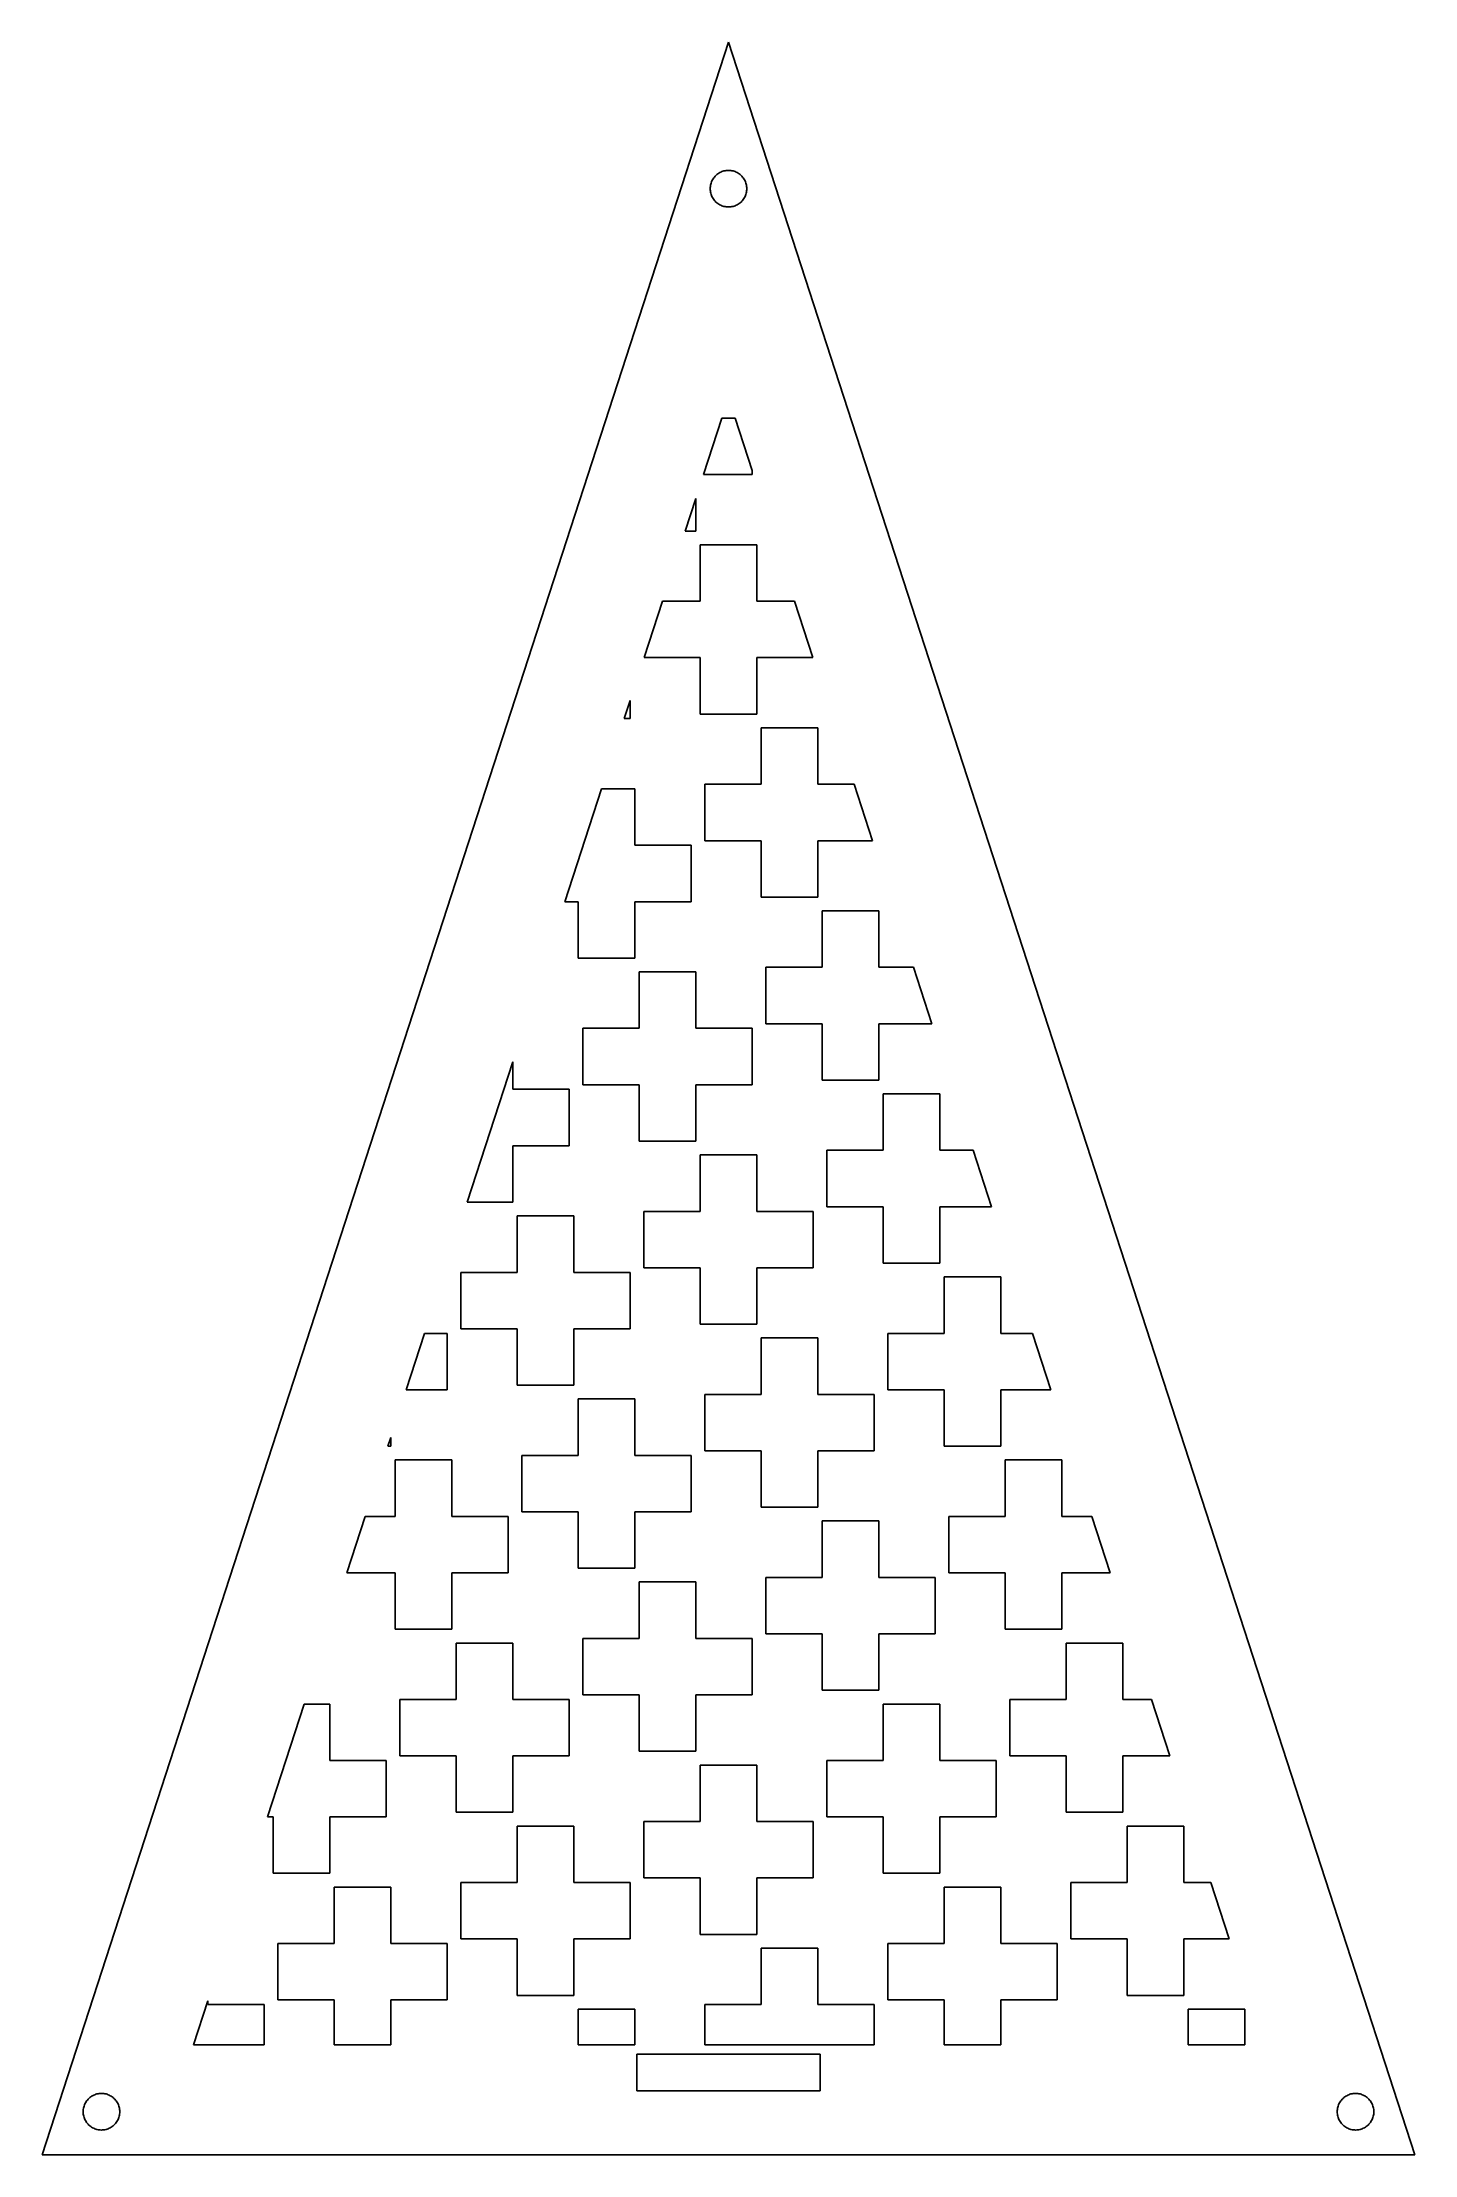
# Model space of a CAD drawing. Header units: metres. Extents: x -75 to 75, y 0 to 231.
import ezdxf

# ---------------------------------------------------------------- set-up
doc = ezdxf.new("R2010")
doc.units = ezdxf.units.M

msp = doc.modelspace()

# ---------------------------------------------------------------- linework, layer by layer
for p, q in [((0, 230.826), (-75, 0)), ((75, 0), (0, 230.826)), ((-2, 214.826), (-1.99605, 214.952)), ((-1.99605, 214.701), (-2, 214.826)), ((-1.99605, 214.952), (-1.98422, 215.077)), ((-1.98422, 214.576), (-1.99605, 214.701)), ((-1.98422, 215.077), (-1.96457, 215.201)), ((-1.96457, 215.201), (-1.93716, 215.324)), ((-1.93716, 215.324), (-1.9021, 215.444)), ((-1.9021, 215.444), (-1.85954, 215.562)), ((-1.85954, 215.562), (-1.80965, 215.678)), ((-1.80965, 215.678), (-1.75261, 215.79)), ((-1.75261, 215.79), (-1.68864, 215.898)), ((-1.68864, 215.898), (-1.61803, 216.002)), ((-1.61803, 216.002), (-1.54102, 216.101)), ((-1.54102, 216.101), (-1.45793, 216.195)), ((-1.45793, 216.195), (-1.36908, 216.284)), ((-1.36908, 216.284), (-1.27484, 216.367)), ((-1.27484, 216.367), (-1.17557, 216.444)), ((-1.17557, 216.444), (-1.07164, 216.515)), ((-1.07164, 216.515), (-0.963501, 216.579)), ((-0.963501, 216.579), (-0.851547, 216.636)), ((-0.851547, 216.636), (-0.736237, 216.686)), ((-0.736237, 216.686), (-0.618027, 216.728)), ((-0.618027, 216.728), (-0.497375, 216.763)), ((-0.497375, 216.763), (-0.374756, 216.791)), ((-0.374756, 216.791), (-0.250656, 216.81)), ((-0.250656, 216.81), (-0.12558, 216.822)), ((-0.12558, 216.822), (0, 216.826)), ((0, 216.826), (0.12558, 216.822)), ((0.12558, 216.822), (0.250656, 216.81)), ((0.250656, 216.81), (0.374756, 216.791)), ((0.374756, 216.791), (0.497375, 216.763)), ((0.497375, 216.763), (0.618027, 216.728)), ((0.618027, 216.728), (0.736237, 216.686)), ((0.736237, 216.686), (0.851547, 216.636)), ((0.851547, 216.636), (0.963501, 216.579)), ((0.963501, 216.579), (1.07164, 216.515)), ((1.07164, 216.515), (1.17557, 216.444)), ((1.17557, 216.444), (1.27484, 216.367)), ((1.27484, 216.367), (1.36908, 216.284)), ((1.36908, 216.284), (1.45793, 216.195)), ((1.45793, 216.195), (1.54102, 216.101)), ((1.54102, 216.101), (1.61803, 216.002)), ((1.61803, 216.002), (1.68864, 215.898)), ((1.68864, 215.898), (1.75261, 215.79)), ((1.75261, 215.79), (1.80965, 215.678)), ((1.80965, 215.678), (1.85954, 215.562)), ((1.85954, 215.562), (1.9021, 215.444)), ((1.9021, 215.444), (1.93716, 215.324)), ((1.93716, 215.324), (1.96457, 215.201)), ((1.96457, 215.201), (1.98422, 215.077)), ((1.98422, 215.077), (1.99605, 214.952)), ((1.99605, 214.701), (1.98422, 214.576)), ((1.99605, 214.952), (2, 214.826)), ((2, 214.826), (1.99605, 214.701)), ((-1.96457, 214.451), (-1.98422, 214.576)), ((-1.93716, 214.329), (-1.96457, 214.451)), ((-1.9021, 214.208), (-1.93716, 214.329)), ((-1.85954, 214.09), (-1.9021, 214.208)), ((-1.80965, 213.975), (-1.85954, 214.09)), ((-1.75261, 213.863), (-1.80965, 213.975)), ((-1.68864, 213.755), (-1.75261, 213.863)), ((-1.61803, 213.651), (-1.68864, 213.755)), ((-1.54102, 213.551), (-1.61803, 213.651)), ((-1.45793, 213.457), (-1.54102, 213.551)), ((-1.36908, 213.368), (-1.45793, 213.457)), ((-1.27484, 213.285), (-1.36908, 213.368)), ((-1.17557, 213.208), (-1.27484, 213.285)), ((-1.07164, 213.138), (-1.17557, 213.208)), ((-0.963501, 213.074), (-1.07164, 213.138)), ((-0.851547, 213.017), (-0.963501, 213.074)), ((-0.736237, 212.967), (-0.851547, 213.017)), ((-0.618027, 212.924), (-0.736237, 212.967)), ((-0.497375, 212.889), (-0.618027, 212.924)), ((-0.374756, 212.862), (-0.497375, 212.889)), ((-0.250656, 212.842), (-0.374756, 212.862)), ((-0.12558, 212.83), (-0.250656, 212.842)), ((0, 212.826), (-0.12558, 212.83)), ((0.12558, 212.83), (0, 212.826)), ((0.250656, 212.842), (0.12558, 212.83)), ((0.374756, 212.862), (0.250656, 212.842)), ((0.497375, 212.889), (0.374756, 212.862)), ((0.618027, 212.924), (0.497375, 212.889)), ((0.736237, 212.967), (0.618027, 212.924)), ((0.851547, 213.017), (0.736237, 212.967)), ((0.963501, 213.074), (0.851547, 213.017)), ((1.07164, 213.138), (0.963501, 213.074)), ((1.17557, 213.208), (1.07164, 213.138)), ((1.27484, 213.285), (1.17557, 213.208)), ((1.36908, 213.368), (1.27484, 213.285)), ((1.45793, 213.457), (1.36908, 213.368)), ((1.54102, 213.551), (1.45793, 213.457)), ((1.61803, 213.651), (1.54102, 213.551)), ((1.68864, 213.755), (1.61803, 213.651)), ((1.75261, 213.863), (1.68864, 213.755)), ((1.80965, 213.975), (1.75261, 213.863)), ((1.85954, 214.09), (1.80965, 213.975)), ((1.9021, 214.208), (1.85954, 214.09)), ((1.93716, 214.329), (1.9021, 214.208)), ((1.96457, 214.451), (1.93716, 214.329)), ((1.98422, 214.576), (1.96457, 214.451)), ((-2.7326, 183.583), (-0.729019, 189.75)), ((-0.729019, 189.75), (0.729019, 189.75)), ((0.729019, 189.75), (2.58331, 184.043)), ((2.58331, 183.583), (-2.7326, 183.583)), ((2.58331, 184.043), (2.58331, 183.583)), ((-4.73637, 177.416), (-3.58337, 180.965)), ((-3.58337, 180.965), (-3.58337, 177.416)), ((-3.58337, 177.416), (-4.73637, 177.416)), ((-3.08289, 169.75), (-3.08289, 175.916)), ((-3.08289, 175.916), (3.08289, 175.916)), ((3.08289, 175.916), (3.08289, 169.75)), ((-9.23099, 163.583), (-7.22742, 169.75)), ((-7.22742, 169.75), (-3.08289, 169.75)), ((3.08289, 169.75), (7.22742, 169.75)), ((7.22742, 169.75), (9.23099, 163.583)), ((-3.08289, 163.583), (-9.23099, 163.583)), ((-3.08289, 157.416), (-3.08289, 163.583)), ((9.23099, 163.583), (3.08289, 163.583)), ((3.08289, 163.583), (3.08289, 157.416)), ((-11.3971, 156.917), (-10.7498, 158.909)), ((-10.7498, 158.909), (-10.7498, 156.917)), ((3.08289, 157.416), (-3.08289, 157.416)), ((-10.7498, 156.917), (-11.3971, 156.917)), ((3.58337, 149.75), (3.58337, 155.916)), ((3.58337, 155.916), (9.74976, 155.916)), ((9.74976, 155.916), (9.74976, 149.75)), ((-17.8955, 136.917), (-13.8882, 149.25)), ((-13.8882, 149.25), (-10.2499, 149.25)), ((-10.2499, 149.25), (-10.2499, 143.083)), ((-2.58331, 143.583), (-2.58331, 149.75)), ((-2.58331, 149.75), (3.58337, 149.75)), ((9.74976, 149.75), (13.7258, 149.75)), ((13.7258, 149.75), (15.7294, 143.583)), ((3.58337, 143.583), (-2.58331, 143.583)), ((3.58337, 137.416), (3.58337, 143.583)), ((15.7294, 143.583), (9.74976, 143.583)), ((9.74976, 143.583), (9.74976, 137.416)), ((-10.2499, 143.083), (-4.08325, 143.083)), ((-4.08325, 143.083), (-4.08325, 136.917)), ((-16.4163, 136.917), (-17.8955, 136.917)), ((-16.4163, 130.75), (-16.4163, 136.917)), ((-4.08325, 136.917), (-10.2499, 136.917)), ((-10.2499, 136.917), (-10.2499, 130.75)), ((9.74976, 137.416), (3.58337, 137.416)), ((10.2499, 129.75), (10.2499, 135.916)), ((10.2499, 135.916), (16.4163, 135.916)), ((16.4163, 135.916), (16.4163, 129.75)), ((-10.2499, 130.75), (-16.4163, 130.75)), ((4.08325, 123.583), (4.08325, 129.75)), ((4.08325, 129.75), (10.2499, 129.75)), ((16.4163, 129.75), (20.2242, 129.75)), ((20.2242, 129.75), (22.2278, 123.583)), ((-9.74976, 123.083), (-9.74976, 129.25)), ((-9.74976, 129.25), (-3.58337, 129.25)), ((-3.58337, 129.25), (-3.58337, 123.083)), ((-15.9164, 116.917), (-15.9164, 123.083)), ((-15.9164, 123.083), (-9.74976, 123.083)), ((-3.58337, 123.083), (2.58331, 123.083)), ((2.58331, 123.083), (2.58331, 116.917)), ((10.2499, 123.583), (4.08325, 123.583)), ((10.2499, 117.416), (10.2499, 123.583)), ((22.2278, 123.583), (16.4163, 123.583)), ((16.4163, 123.583), (16.4163, 117.416)), ((-28.5638, 104.083), (-23.5834, 119.411)), ((-23.5834, 119.411), (-23.5834, 116.416)), ((-23.5834, 116.416), (-17.4164, 116.416)), ((-17.4164, 116.416), (-17.4164, 110.25)), ((-9.74976, 116.917), (-15.9164, 116.917)), ((-9.74976, 110.75), (-9.74976, 116.917)), ((2.58331, 116.917), (-3.58337, 116.917)), ((-3.58337, 116.917), (-3.58337, 110.75)), ((16.4163, 117.416), (10.2499, 117.416)), ((16.9168, 109.75), (16.9168, 115.916)), ((16.9168, 115.916), (23.0829, 115.916)), ((23.0829, 115.916), (23.0829, 109.75)), ((-17.4164, 110.25), (-23.5834, 110.25)), ((-23.5834, 110.25), (-23.5834, 104.083)), ((-3.58337, 110.75), (-9.74976, 110.75)), ((-3.08289, 103.083), (-3.08289, 109.25)), ((-3.08289, 109.25), (3.08289, 109.25)), ((3.08289, 109.25), (3.08289, 103.083)), ((10.7498, 103.583), (10.7498, 109.75)), ((10.7498, 109.75), (16.9168, 109.75)), ((23.0829, 109.75), (26.7226, 109.75)), ((26.7226, 109.75), (28.7262, 103.583)), ((-23.5834, 104.083), (-28.5638, 104.083)), ((-23.0829, 96.4166), (-23.0829, 102.583)), ((-23.0829, 102.583), (-16.9168, 102.583)), ((-16.9168, 102.583), (-16.9168, 96.4166)), ((-9.24988, 96.9171), (-9.24988, 103.083)), ((-9.24988, 103.083), (-3.08289, 103.083)), ((3.08289, 103.083), (9.24988, 103.083)), ((9.24988, 103.083), (9.24988, 96.9171)), ((16.9168, 103.583), (10.7498, 103.583)), ((16.9168, 97.4167), (16.9168, 103.583)), ((28.7262, 103.583), (23.0829, 103.583)), ((23.0829, 103.583), (23.0829, 97.4167)), ((23.0829, 97.4167), (16.9168, 97.4167)), ((-29.2499, 90.2502), (-29.2499, 96.4166)), ((-29.2499, 96.4166), (-23.0829, 96.4166)), ((-16.9168, 96.4166), (-10.7498, 96.4166)), ((-10.7498, 96.4166), (-10.7498, 90.2502)), ((-3.08289, 96.9171), (-9.24988, 96.9171)), ((-3.08289, 90.7501), (-3.08289, 96.9171)), ((9.24988, 96.9171), (3.08289, 96.9171)), ((3.08289, 96.9171), (3.08289, 90.7501)), ((23.5834, 89.7501), (23.5834, 95.9167)), ((23.5834, 95.9167), (29.7498, 95.9167)), ((29.7498, 95.9167), (29.7498, 89.7501)), ((-23.0829, 90.2502), (-29.2499, 90.2502)), ((-23.0829, 84.0836), (-23.0829, 90.2502)), ((-10.7498, 90.2502), (-16.9168, 90.2502)), ((-16.9168, 90.2502), (-16.9168, 84.0836)), ((3.08289, 90.7501), (-3.08289, 90.7501)), ((-35.2245, 83.5837), (-33.2209, 89.7501)), ((-33.2209, 89.7501), (-30.7498, 89.7501)), ((-30.7498, 89.7501), (-30.7498, 83.5837)), ((3.58337, 83.0832), (3.58337, 89.2502)), ((3.58337, 89.2502), (9.74976, 89.2502)), ((9.74976, 89.2502), (9.74976, 83.0832)), ((17.4164, 83.5837), (17.4164, 89.7501)), ((17.4164, 89.7501), (23.5834, 89.7501)), ((29.7498, 89.7501), (33.2209, 89.7501)), ((33.2209, 89.7501), (35.2245, 83.5837)), ((-30.7498, 83.5837), (-35.2245, 83.5837)), ((-16.9168, 84.0836), (-23.0829, 84.0836)), ((23.5834, 83.5837), (17.4164, 83.5837)), ((23.5834, 77.4167), (23.5834, 83.5837)), ((35.2245, 83.5837), (29.7498, 83.5837)), ((29.7498, 83.5837), (29.7498, 77.4167)), ((-16.4163, 76.4166), (-16.4163, 82.5836)), ((-16.4163, 82.5836), (-10.2499, 82.5836)), ((-10.2499, 82.5836), (-10.2499, 76.4166)), ((-2.58331, 76.9171), (-2.58331, 83.0832)), ((-2.58331, 83.0832), (3.58337, 83.0832)), ((9.74976, 83.0832), (15.9164, 83.0832)), ((15.9164, 83.0832), (15.9164, 76.9171)), ((-37.2282, 77.4167), (-36.9168, 78.3752)), ((-36.9168, 77.4167), (-37.2282, 77.4167)), ((-36.9168, 78.3752), (-36.9168, 77.4167)), ((-22.5833, 70.2502), (-22.5833, 76.4166)), ((-22.5833, 76.4166), (-16.4163, 76.4166)), ((-10.2499, 76.4166), (-4.08325, 76.4166)), ((-4.08325, 76.4166), (-4.08325, 70.2502)), ((3.58337, 76.9171), (-2.58331, 76.9171)), ((3.58337, 70.7501), (3.58337, 76.9171)), ((15.9164, 76.9171), (9.74976, 76.9171)), ((9.74976, 76.9171), (9.74976, 70.7501)), ((29.7498, 77.4167), (23.5834, 77.4167)), ((-36.4163, 69.7501), (-36.4163, 75.9167)), ((-36.4163, 75.9167), (-30.2499, 75.9167)), ((-30.2499, 75.9167), (-30.2499, 69.7501)), ((30.2499, 69.7501), (30.2499, 75.9167)), ((30.2499, 75.9167), (36.4163, 75.9167)), ((36.4163, 75.9167), (36.4163, 69.7501)), ((-41.7229, 63.5837), (-39.7193, 69.7501)), ((-39.7193, 69.7501), (-36.4163, 69.7501)), ((-30.2499, 69.7501), (-24.0833, 69.7501)), ((-24.0833, 69.7501), (-24.0833, 63.5837)), ((-16.4163, 70.2502), (-22.5833, 70.2502)), ((-16.4163, 64.0836), (-16.4163, 70.2502)), ((-4.08325, 70.2502), (-10.2499, 70.2502)), ((-10.2499, 70.2502), (-10.2499, 64.0836)), ((9.74976, 70.7501), (3.58337, 70.7501)), ((10.2499, 63.0832), (10.2499, 69.2502)), ((10.2499, 69.2502), (16.4163, 69.2502)), ((16.4163, 69.2502), (16.4163, 63.0832)), ((24.0833, 63.5837), (24.0833, 69.7501)), ((24.0833, 69.7501), (30.2499, 69.7501)), ((36.4163, 69.7501), (39.7193, 69.7501)), ((39.7193, 69.7501), (41.7229, 63.5837)), ((-36.4163, 63.5837), (-41.7229, 63.5837)), ((-36.4163, 57.4167), (-36.4163, 63.5837)), ((-24.0833, 63.5837), (-30.2499, 63.5837)), ((-30.2499, 63.5837), (-30.2499, 57.4167)), ((-10.2499, 64.0836), (-16.4163, 64.0836)), ((-9.74976, 56.4166), (-9.74976, 62.5836)), ((-9.74976, 62.5836), (-3.58337, 62.5836)), ((-3.58337, 62.5836), (-3.58337, 56.4166)), ((4.08325, 56.9171), (4.08325, 63.0832)), ((4.08325, 63.0832), (10.2499, 63.0832)), ((16.4163, 63.0832), (22.5833, 63.0832)), ((22.5833, 63.0832), (22.5833, 56.9171)), ((30.2499, 63.5837), (24.0833, 63.5837)), ((30.2499, 57.4167), (30.2499, 63.5837)), ((41.7229, 63.5837), (36.4163, 63.5837)), ((36.4163, 63.5837), (36.4163, 57.4167)), ((-30.2499, 57.4167), (-36.4163, 57.4167)), ((-29.7498, 49.7501), (-29.7498, 55.9167)), ((-29.7498, 55.9167), (-23.5834, 55.9167)), ((-23.5834, 55.9167), (-23.5834, 49.7501)), ((-15.9164, 50.2502), (-15.9164, 56.4166)), ((-15.9164, 56.4166), (-9.74976, 56.4166)), ((-3.58337, 56.4166), (2.58331, 56.4166)), ((2.58331, 56.4166), (2.58331, 50.2502)), ((10.2499, 56.9171), (4.08325, 56.9171)), ((10.2499, 50.7501), (10.2499, 56.9171)), ((22.5833, 56.9171), (16.4163, 56.9171)), ((16.4163, 56.9171), (16.4163, 50.7501)), ((36.4163, 57.4167), (30.2499, 57.4167)), ((36.9168, 49.7501), (36.9168, 55.9167)), ((36.9168, 55.9167), (43.0829, 55.9167)), ((43.0829, 55.9167), (43.0829, 49.7501)), ((-50.3874, 36.9171), (-46.3801, 49.2502)), ((-46.3801, 49.2502), (-43.5834, 49.2502)), ((-43.5834, 49.2502), (-43.5834, 43.0832)), ((-35.9164, 43.5837), (-35.9164, 49.7501)), ((-35.9164, 49.7501), (-29.7498, 49.7501)), ((-23.5834, 49.7501), (-17.4164, 49.7501)), ((-17.4164, 49.7501), (-17.4164, 43.5837)), ((-9.74976, 50.2502), (-15.9164, 50.2502)), ((-9.74976, 44.0836), (-9.74976, 50.2502)), ((2.58331, 50.2502), (-3.58337, 50.2502)), ((-3.58337, 50.2502), (-3.58337, 44.0836)), ((16.4163, 50.7501), (10.2499, 50.7501)), ((16.9168, 43.0832), (16.9168, 49.2502)), ((16.9168, 49.2502), (23.0829, 49.2502)), ((23.0829, 49.2502), (23.0829, 43.0832)), ((30.7498, 43.5837), (30.7498, 49.7501)), ((30.7498, 49.7501), (36.9168, 49.7501)), ((43.0829, 49.7501), (46.2177, 49.7501)), ((46.2177, 49.7501), (48.2213, 43.5837)), ((-3.58337, 44.0836), (-9.74976, 44.0836)), ((-43.5834, 43.0832), (-37.4164, 43.0832)), ((-37.4164, 43.0832), (-37.4164, 36.9171)), ((-29.7498, 43.5837), (-35.9164, 43.5837)), ((-29.7498, 37.4167), (-29.7498, 43.5837)), ((-17.4164, 43.5837), (-23.5834, 43.5837)), ((-23.5834, 43.5837), (-23.5834, 37.4167)), ((-3.08289, 36.4166), (-3.08289, 42.5836)), ((-3.08289, 42.5836), (3.08289, 42.5836)), ((3.08289, 42.5836), (3.08289, 36.4166)), ((10.7498, 36.9171), (10.7498, 43.0832)), ((10.7498, 43.0832), (16.9168, 43.0832)), ((23.0829, 43.0832), (29.2499, 43.0832)), ((29.2499, 43.0832), (29.2499, 36.9171)), ((36.9168, 43.5837), (30.7498, 43.5837)), ((36.9168, 37.4167), (36.9168, 43.5837)), ((48.2213, 43.5837), (43.0829, 43.5837)), ((43.0829, 43.5837), (43.0829, 37.4167)), ((-23.5834, 37.4167), (-29.7498, 37.4167)), ((43.0829, 37.4167), (36.9168, 37.4167)), ((-49.7498, 36.9171), (-50.3874, 36.9171)), ((-49.7498, 30.7501), (-49.7498, 36.9171)), ((-37.4164, 36.9171), (-43.5834, 36.9171)), ((-43.5834, 36.9171), (-43.5834, 30.7501)), ((-23.0829, 29.7501), (-23.0829, 35.9167)), ((-23.0829, 35.9167), (-16.9168, 35.9167)), ((-16.9168, 35.9167), (-16.9168, 29.7501)), ((-9.24988, 30.2502), (-9.24988, 36.4166)), ((-9.24988, 36.4166), (-3.08289, 36.4166)), ((3.08289, 36.4166), (9.24988, 36.4166)), ((9.24988, 36.4166), (9.24988, 30.2502)), ((16.9168, 36.9171), (10.7498, 36.9171)), ((16.9168, 30.7501), (16.9168, 36.9171)), ((29.2499, 36.9171), (23.0829, 36.9171)), ((23.0829, 36.9171), (23.0829, 30.7501)), ((43.5834, 29.7501), (43.5834, 35.9167)), ((43.5834, 35.9167), (49.7498, 35.9167)), ((49.7498, 35.9167), (49.7498, 29.7501)), ((-43.5834, 30.7501), (-49.7498, 30.7501)), ((-3.08289, 30.2502), (-9.24988, 30.2502)), ((-3.08289, 24.0836), (-3.08289, 30.2502)), ((9.24988, 30.2502), (3.08289, 30.2502)), ((3.08289, 30.2502), (3.08289, 24.0836)), ((23.0829, 30.7501), (16.9168, 30.7501)), ((-43.0829, 23.0832), (-43.0829, 29.2502)), ((-43.0829, 29.2502), (-36.9168, 29.2502)), ((-36.9168, 29.2502), (-36.9168, 23.0832)), ((-29.2499, 23.5837), (-29.2499, 29.7501)), ((-29.2499, 29.7501), (-23.0829, 29.7501)), ((-16.9168, 29.7501), (-10.7498, 29.7501)), ((-10.7498, 29.7501), (-10.7498, 23.5837)), ((23.5834, 23.0832), (23.5834, 29.2502)), ((23.5834, 29.2502), (29.7498, 29.2502)), ((29.7498, 29.2502), (29.7498, 23.0832)), ((37.4164, 23.5837), (37.4164, 29.7501)), ((37.4164, 29.7501), (43.5834, 29.7501)), ((49.7498, 29.7501), (52.7161, 29.7501)), ((52.7161, 29.7501), (54.7197, 23.5837)), ((-49.2499, 16.9171), (-49.2499, 23.0832)), ((-49.2499, 23.0832), (-43.0829, 23.0832)), ((-36.9168, 23.0832), (-30.7498, 23.0832)), ((-30.7498, 23.0832), (-30.7498, 16.9171)), ((-23.0829, 23.5837), (-29.2499, 23.5837)), ((-23.0829, 17.4167), (-23.0829, 23.5837)), ((-10.7498, 23.5837), (-16.9168, 23.5837)), ((-16.9168, 23.5837), (-16.9168, 17.4167)), ((3.08289, 24.0836), (-3.08289, 24.0836)), ((17.4164, 16.9171), (17.4164, 23.0832)), ((17.4164, 23.0832), (23.5834, 23.0832)), ((29.7498, 23.0832), (35.9164, 23.0832)), ((35.9164, 23.0832), (35.9164, 16.9171)), ((43.5834, 23.5837), (37.4164, 23.5837)), ((43.5834, 17.4167), (43.5834, 23.5837)), ((54.7197, 23.5837), (49.7498, 23.5837)), ((49.7498, 23.5837), (49.7498, 17.4167)), ((3.58337, 16.4166), (3.58337, 22.5836)), ((3.58337, 22.5836), (9.74976, 22.5836)), ((9.74976, 22.5836), (9.74976, 16.4166)), ((-58.4834, 12), (-56.9168, 16.8215)), ((-56.9168, 16.8215), (-56.9168, 16.4166)), ((-56.9168, 16.4166), (-50.7498, 16.4166)), ((-50.7498, 16.4166), (-50.7498, 12)), ((-43.0829, 16.9171), (-49.2499, 16.9171)), ((-43.0829, 12), (-43.0829, 16.9171)), ((-30.7498, 16.9171), (-36.9168, 16.9171)), ((-36.9168, 16.9171), (-36.9168, 12)), ((-16.9168, 17.4167), (-23.0829, 17.4167)), ((-2.58331, 12), (-2.58331, 16.4166)), ((-2.58331, 16.4166), (3.58337, 16.4166)), ((9.74976, 16.4166), (15.9164, 16.4166)), ((15.9164, 16.4166), (15.9164, 12)), ((23.5834, 16.9171), (17.4164, 16.9171)), ((23.5834, 12), (23.5834, 16.9171)), ((35.9164, 16.9171), (29.7498, 16.9171)), ((29.7498, 16.9171), (29.7498, 12)), ((49.7498, 17.4167), (43.5834, 17.4167)), ((-16.4163, 12), (-16.4163, 15.9167)), ((-16.4163, 15.9167), (-10.2499, 15.9167)), ((-10.2499, 15.9167), (-10.2499, 12)), ((50.2499, 12), (50.2499, 15.9167)), ((50.2499, 15.9167), (56.4163, 15.9167)), ((56.4163, 15.9167), (56.4163, 12)), ((-50.7498, 12), (-58.4834, 12)), ((-36.9168, 12), (-43.0829, 12)), ((-10.2499, 12), (-16.4163, 12)), ((15.9164, 12), (-2.58331, 12)), ((29.7498, 12), (23.5834, 12)), ((56.4163, 12), (50.2499, 12)), ((-10, 7), (-10, 11)), ((-10, 11), (10, 11)), ((10, 11), (10, 7)), ((10, 7), (-10, 7)), ((-70.5279, 4.70227), (-70.5239, 4.82785)), ((-70.5239, 4.57669), (-70.5279, 4.70227)), ((-70.5239, 4.82785), (-70.5121, 4.95294)), ((-70.5121, 4.95294), (-70.4924, 5.07704)), ((-70.4924, 5.07704), (-70.465, 5.19966)), ((-70.465, 5.19966), (-70.43, 5.32031)), ((-70.43, 5.32031), (-70.3874, 5.43852)), ((-70.3874, 5.43852), (-70.3375, 5.55383)), ((-70.3375, 5.55383), (-70.2805, 5.66579)), ((-70.2805, 5.66579), (-70.2165, 5.77393)), ((-70.2165, 5.77393), (-70.1459, 5.87784)), ((-70.1459, 5.87784), (-70.0689, 5.97713)), ((-70.0689, 5.97713), (-69.9858, 6.07137)), ((-69.9858, 6.07137), (-69.897, 6.16022)), ((-69.897, 6.16022), (-69.8027, 6.2433)), ((-69.8027, 6.2433), (-69.7034, 6.32031)), ((-69.7034, 6.32031), (-69.5995, 6.39093)), ((-69.5995, 6.39093), (-69.4914, 6.4549)), ((-69.4914, 6.4549), (-69.3794, 6.51193)), ((-69.3794, 6.51193), (-69.2641, 6.56183)), ((-69.2641, 6.56183), (-69.1459, 6.60439)), ((-69.1459, 6.60439), (-69.0252, 6.63943)), ((-69.0252, 6.63943), (-68.9026, 6.66685)), ((-68.9026, 6.66685), (-68.7785, 6.68651)), ((-68.7785, 6.68651), (-68.6534, 6.69833)), ((-68.6534, 6.69833), (-68.5279, 6.70227)), ((-68.5279, 6.70227), (-68.4023, 6.69833)), ((-68.4023, 6.69833), (-68.2772, 6.68651)), ((-68.2772, 6.68651), (-68.1531, 6.66685)), ((-68.1531, 6.66685), (-68.0305, 6.63943)), ((-68.0305, 6.63943), (-67.9098, 6.60439)), ((-67.9098, 6.60439), (-67.7916, 6.56183)), ((-67.7916, 6.56183), (-67.6763, 6.51193)), ((-67.6763, 6.51193), (-67.5643, 6.4549)), ((-67.5643, 6.4549), (-67.4562, 6.39093)), ((-67.4562, 6.39093), (-67.3523, 6.32031)), ((-67.3523, 6.32031), (-67.253, 6.2433)), ((-67.253, 6.2433), (-67.1588, 6.16022)), ((-67.1588, 6.16022), (-67.0699, 6.07137)), ((-67.0699, 6.07137), (-66.9868, 5.97713)), ((-66.9868, 5.97713), (-66.9098, 5.87784)), ((-66.9098, 5.87784), (-66.8392, 5.77393)), ((-66.8392, 5.77393), (-66.7752, 5.66579)), ((-66.7752, 5.66579), (-66.7182, 5.55383)), ((-66.7182, 5.55383), (-66.6683, 5.43852)), ((-66.6683, 5.43852), (-66.6257, 5.32031)), ((-66.6257, 5.32031), (-66.5907, 5.19966)), ((-66.5907, 5.19966), (-66.5633, 5.07704)), ((-66.5633, 5.07704), (-66.5436, 4.95294)), ((-66.5436, 4.95294), (-66.5318, 4.82785)), ((-66.5318, 4.82785), (-66.5279, 4.70227)), ((-66.5279, 4.70227), (-66.5318, 4.57669)), ((66.5279, 4.70227), (66.5318, 4.82785)), ((66.5318, 4.57669), (66.5279, 4.70227)), ((66.5318, 4.82785), (66.5436, 4.95294)), ((66.5436, 4.95294), (66.5633, 5.07704)), ((66.5633, 5.07704), (66.5907, 5.19966)), ((66.5907, 5.19966), (66.6257, 5.32031)), ((66.6257, 5.32031), (66.6683, 5.43852)), ((66.6683, 5.43852), (66.7182, 5.55383)), ((66.7182, 5.55383), (66.7752, 5.66579)), ((66.7752, 5.66579), (66.8392, 5.77393)), ((66.8392, 5.77393), (66.9098, 5.87784)), ((66.9098, 5.87784), (66.9868, 5.97713)), ((66.9868, 5.97713), (67.0699, 6.07137)), ((67.0699, 6.07137), (67.1588, 6.16022)), ((67.1588, 6.16022), (67.253, 6.2433)), ((67.253, 6.2433), (67.3523, 6.32031)), ((67.3523, 6.32031), (67.4562, 6.39093)), ((67.4562, 6.39093), (67.5643, 6.4549)), ((67.5643, 6.4549), (67.6763, 6.51193)), ((67.6763, 6.51193), (67.7916, 6.56183)), ((67.7916, 6.56183), (67.9098, 6.60439)), ((67.9098, 6.60439), (68.0305, 6.63943)), ((68.0305, 6.63943), (68.1531, 6.66685)), ((68.1531, 6.66685), (68.2772, 6.68651)), ((68.2772, 6.68651), (68.4023, 6.69833)), ((68.4023, 6.69833), (68.5279, 6.70227)), ((68.5279, 6.70227), (68.6534, 6.69833)), ((68.6534, 6.69833), (68.7785, 6.68651)), ((68.7785, 6.68651), (68.9026, 6.66685)), ((68.9026, 6.66685), (69.0252, 6.63943)), ((69.0252, 6.63943), (69.1459, 6.60439)), ((69.1459, 6.60439), (69.2641, 6.56183)), ((69.2641, 6.56183), (69.3794, 6.51193)), ((69.3794, 6.51193), (69.4914, 6.4549)), ((69.4914, 6.4549), (69.5995, 6.39093)), ((69.5995, 6.39093), (69.7034, 6.32031)), ((69.7034, 6.32031), (69.8027, 6.2433)), ((69.8027, 6.2433), (69.897, 6.16022)), ((69.897, 6.16022), (69.9858, 6.07137)), ((69.9858, 6.07137), (70.0689, 5.97713)), ((70.0689, 5.97713), (70.1459, 5.87784)), ((70.1459, 5.87784), (70.2165, 5.77393)), ((70.2165, 5.77393), (70.2805, 5.66579)), ((70.2805, 5.66579), (70.3375, 5.55383)), ((70.3375, 5.55383), (70.3874, 5.43852)), ((70.3874, 5.43852), (70.43, 5.32031)), ((70.43, 5.32031), (70.465, 5.19966)), ((70.465, 5.19966), (70.4924, 5.07704)), ((70.4924, 5.07704), (70.5121, 4.95294)), ((70.5121, 4.95294), (70.5239, 4.82785)), ((70.5239, 4.82785), (70.5279, 4.70227)), ((70.5279, 4.70227), (70.5239, 4.57669)), ((-70.5121, 4.45161), (-70.5239, 4.57669)), ((-70.4924, 4.32751), (-70.5121, 4.45161)), ((-70.465, 4.2049), (-70.4924, 4.32751)), ((-70.43, 4.08424), (-70.465, 4.2049)), ((-70.3874, 3.96602), (-70.43, 4.08424)), ((-70.3375, 3.85072), (-70.3874, 3.96602)), ((-70.2805, 3.73877), (-70.3375, 3.85072)), ((-70.2165, 3.63062), (-70.2805, 3.73877)), ((-70.1459, 3.5267), (-70.2165, 3.63062)), ((-70.0689, 3.42743), (-70.1459, 3.5267)), ((-69.9858, 3.33318), (-70.0689, 3.42743)), ((-69.897, 3.24434), (-69.9858, 3.33318)), ((-69.8027, 3.16125), (-69.897, 3.24434)), ((-69.7034, 3.08424), (-69.8027, 3.16125)), ((-69.5995, 3.01363), (-69.7034, 3.08424)), ((-69.4914, 2.94966), (-69.5995, 3.01363)), ((-69.3794, 2.89262), (-69.4914, 2.94966)), ((-69.2641, 2.84273), (-69.3794, 2.89262)), ((-69.1459, 2.80016), (-69.2641, 2.84273)), ((-69.0252, 2.76511), (-69.1459, 2.80016)), ((-68.9026, 2.7377), (-69.0252, 2.76511)), ((-68.7785, 2.71805), (-68.9026, 2.7377)), ((-68.6534, 2.70622), (-68.7785, 2.71805)), ((-68.5279, 2.70227), (-68.6534, 2.70622)), ((-68.4023, 2.70622), (-68.5279, 2.70227)), ((-68.2772, 2.71805), (-68.4023, 2.70622)), ((-68.1531, 2.7377), (-68.2772, 2.71805)), ((-68.0305, 2.76511), (-68.1531, 2.7377)), ((-67.9098, 2.80016), (-68.0305, 2.76511)), ((-67.7916, 2.84273), (-67.9098, 2.80016)), ((-67.6763, 2.89262), (-67.7916, 2.84273)), ((-67.5643, 2.94966), (-67.6763, 2.89262)), ((-67.4562, 3.01363), (-67.5643, 2.94966)), ((-67.3523, 3.08424), (-67.4562, 3.01363)), ((-67.253, 3.16125), (-67.3523, 3.08424)), ((-67.1588, 3.24434), (-67.253, 3.16125)), ((-67.0699, 3.33318), (-67.1588, 3.24434)), ((-66.9868, 3.42743), (-67.0699, 3.33318)), ((-66.9098, 3.5267), (-66.9868, 3.42743)), ((-66.8392, 3.63062), (-66.9098, 3.5267)), ((-66.7752, 3.73877), (-66.8392, 3.63062)), ((-66.7182, 3.85072), (-66.7752, 3.73877)), ((-66.6683, 3.96602), (-66.7182, 3.85072)), ((-66.6257, 4.08424), (-66.6683, 3.96602)), ((-66.5907, 4.2049), (-66.6257, 4.08424)), ((-66.5633, 4.32751), (-66.5907, 4.2049)), ((-66.5436, 4.45161), (-66.5633, 4.32751)), ((-66.5318, 4.57669), (-66.5436, 4.45161)), ((66.5436, 4.45161), (66.5318, 4.57669)), ((66.5633, 4.32751), (66.5436, 4.45161)), ((66.5907, 4.2049), (66.5633, 4.32751)), ((66.6257, 4.08424), (66.5907, 4.2049)), ((66.6683, 3.96602), (66.6257, 4.08424)), ((66.7182, 3.85072), (66.6683, 3.96602)), ((66.7752, 3.73877), (66.7182, 3.85072)), ((66.8392, 3.63062), (66.7752, 3.73877)), ((66.9098, 3.5267), (66.8392, 3.63062)), ((66.9868, 3.42743), (66.9098, 3.5267)), ((67.0699, 3.33318), (66.9868, 3.42743)), ((67.1588, 3.24434), (67.0699, 3.33318)), ((67.253, 3.16125), (67.1588, 3.24434)), ((67.3523, 3.08424), (67.253, 3.16125)), ((67.4562, 3.01363), (67.3523, 3.08424)), ((67.5643, 2.94966), (67.4562, 3.01363)), ((67.6763, 2.89262), (67.5643, 2.94966)), ((67.7916, 2.84273), (67.6763, 2.89262)), ((67.9098, 2.80016), (67.7916, 2.84273)), ((68.0305, 2.76511), (67.9098, 2.80016)), ((68.1531, 2.7377), (68.0305, 2.76511)), ((68.2772, 2.71805), (68.1531, 2.7377)), ((68.4023, 2.70622), (68.2772, 2.71805)), ((68.5279, 2.70227), (68.4023, 2.70622)), ((68.6534, 2.70622), (68.5279, 2.70227)), ((68.7785, 2.71805), (68.6534, 2.70622)), ((68.9026, 2.7377), (68.7785, 2.71805)), ((69.0252, 2.76511), (68.9026, 2.7377)), ((69.1459, 2.80016), (69.0252, 2.76511)), ((69.2641, 2.84273), (69.1459, 2.80016)), ((69.3794, 2.89262), (69.2641, 2.84273)), ((69.4914, 2.94966), (69.3794, 2.89262)), ((69.5995, 3.01363), (69.4914, 2.94966)), ((69.7034, 3.08424), (69.5995, 3.01363)), ((69.8027, 3.16125), (69.7034, 3.08424)), ((69.897, 3.24434), (69.8027, 3.16125)), ((69.9858, 3.33318), (69.897, 3.24434)), ((70.0689, 3.42743), (69.9858, 3.33318)), ((70.1459, 3.5267), (70.0689, 3.42743)), ((70.2165, 3.63062), (70.1459, 3.5267)), ((70.2805, 3.73877), (70.2165, 3.63062)), ((70.3375, 3.85072), (70.2805, 3.73877)), ((70.3874, 3.96602), (70.3375, 3.85072)), ((70.43, 4.08424), (70.3874, 3.96602)), ((70.465, 4.2049), (70.43, 4.08424)), ((70.4924, 4.32751), (70.465, 4.2049)), ((70.5121, 4.45161), (70.4924, 4.32751)), ((70.5239, 4.57669), (70.5121, 4.45161)), ((-75, 0), (75, 0))]:
    msp.add_line(p, q)

doc.saveas('drawing.dxf')
